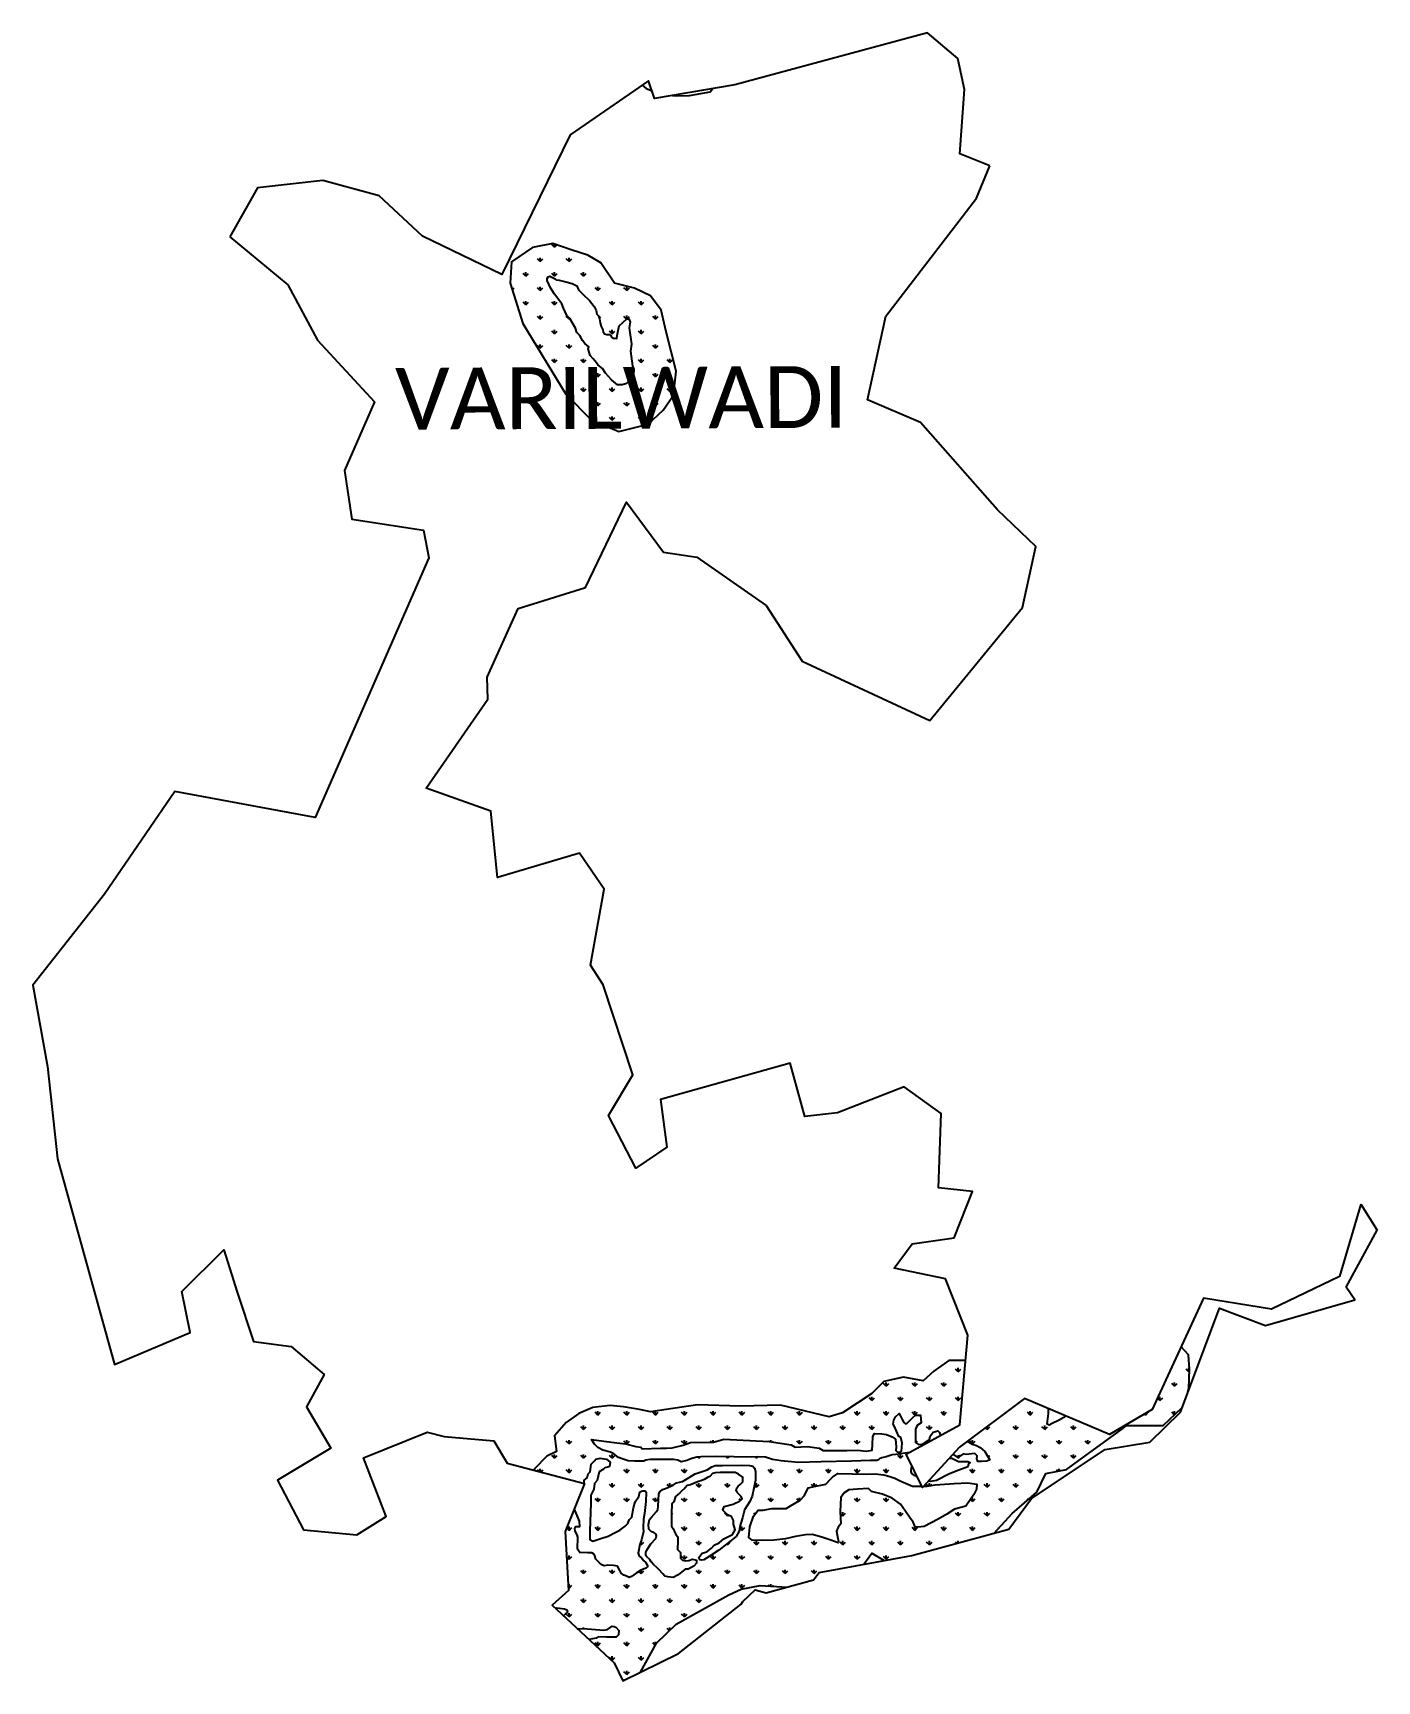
# Model space of a CAD drawing. Header units: metres. Extents: x 323483 to 325158, y 1833688 to 1835742.
import ezdxf

# ---------------------------------------------------------------- set-up
doc = ezdxf.new("R2010")
doc.units = ezdxf.units.M
for name, color, linetype in [('MANGROOVE BUFFER ZONE', 120, 'Continuous'), ('village', 3, 'Continuous'), ('VILLAGE NAME', 250, 'Continuous')]:
    doc.layers.add(name, color=color, linetype=linetype)

msp = doc.modelspace()

# ---------------------------------------------------------------- hatches: boundary and pattern name
at = {"layer": 'MANGROOVE BUFFER ZONE'}
h = msp.add_hatch(dxfattribs=at)
h.set_pattern_fill('GRASS', color=256)
h.paths.add_polyline_path([(324281.6, 1835290.1), (324284.8, 1835320.2), (324272.2, 1835369.3), (324266.1, 1835396.1), (324253, 1835414.1), (324233.1, 1835423.7), (324207.9, 1835429.9), (324191.1, 1835455.2), (324174.6, 1835464.6), (324155.4, 1835470.8), (324131.3, 1835479.2), (324105.8, 1835474.2), (324079.7, 1835456.3), (324077.8, 1835430), (324093.8, 1835379.4), (324147.3, 1835291.5), (324179, 1835259.5), (324213.6, 1835244.9), (324250.1, 1835254.1), (324268.7, 1835271.5)])
h.paths.add_polyline_path([(324221.9, 1835304.3), (324217.4, 1835303.2), (324211.6, 1835303.3), (324204.1, 1835309.3), (324196.7, 1835317.5), (324192.9, 1835323.4), (324187.3, 1835328), (324185.4, 1835330.5), (324181.6, 1835335.5), (324177.7, 1835339.9), (324175, 1835347.9), (324175.9, 1835350.3), (324170.9, 1835354.5), (324168.2, 1835358.5), (324164.6, 1835364.5), (324161.1, 1835368.4), (324159.4, 1835373.9), (324152.3, 1835386), (324148.4, 1835389.6), (324144.4, 1835398.7), (324142.4, 1835404), (324133.3, 1835416.3), (324128.4, 1835423.9), (324124.1, 1835433), (324124.1, 1835435.8), (324125.3, 1835437.7), (324127.5, 1835438.5), (324130, 1835437.2), (324134, 1835435.2), (324135.2, 1835434), (324139, 1835433.4), (324144, 1835432.3), (324147.3, 1835431.3), (324155.2, 1835429.2), (324161.2, 1835426.6), (324163.3, 1835421.5), (324169.1, 1835415.8), (324176.8, 1835408.3), (324182.7, 1835400.9), (324185.3, 1835395.8), (324186.1, 1835391.3), (324188, 1835389.2), (324189.2, 1835385.5), (324190.3, 1835380.3), (324191.2, 1835375.9), (324193.3, 1835371.7), (324193.8, 1835369.2), (324195.6, 1835366.5), (324198.6, 1835365.9), (324201.8, 1835366), (324203.1, 1835365), (324204.8, 1835362.2), (324205.8, 1835361.5), (324208.1, 1835361.1), (324210.8, 1835360.9), (324211.1, 1835362.3), (324212.2, 1835368.6), (324214, 1835376.7), (324218.4, 1835380.8), (324223.4, 1835385.3), (324225.7, 1835385.5), (324227.4, 1835381.5), (324226.4, 1835374.3), (324229.2, 1835353.8), (324227.8, 1835345), (324230.4, 1835326.4), (324232.1, 1835322.6), (324231.6, 1835315.5), (324230.3, 1835312.9), (324227.5, 1835308.9), (324225.3, 1835307.1)], flags=16)
h = msp.add_hatch(dxfattribs=at)
h.set_pattern_fill('GRASS', color=256)
h.paths.add_polyline_path([(324558.3, 1834017.5), (324562.6, 1834021.5), (324566.5, 1834014.3), (324568.6, 1834010.4), (324570.5, 1834008.9), (324572.7, 1834009.8), (324576.1, 1834012.9), (324579.4, 1834016.1), (324583.1, 1834019.5), (324589.3, 1834019.5), (324589.7, 1834014.4), (324590.1, 1834010), (324585.5, 1834007.2), (324584.2, 1834005.1), (324583, 1834002.2), (324583, 1833992.4), (324583.1, 1833985.5), (324586.7, 1833983.2), (324591.6, 1833983.6), (324596.5, 1833986.2), (324600.4, 1833989.1), (324601.2, 1833993.4), (324605, 1833998.2), (324610.9, 1834000.1), (324613, 1833998.1), (324614.4, 1833994.3), (324638.5, 1834007.7), (324645.5, 1834087.7), (324624.6, 1834087.8), (324605.9, 1834074.5), (324592.5, 1834062.5), (324568.2, 1834067.1), (324543.5, 1834061.7), (324528.5, 1834046.4), (324492.1, 1834022.6), (324475.7, 1834017.4), (324414.9, 1834031.9), (324364.9, 1834030.9), (324311.3, 1834032.3), (324253, 1834023.9), (324239.1, 1834026.6), (324219.3, 1834030.1), (324202.4, 1834031.5), (324181, 1834029), (324163.5, 1834021.6), (324147.8, 1834010.5), (324133.3, 1833993.7), (324135.9, 1833974.5), (324123.6, 1833968.6), (324108.2, 1833952.9), (324107.5, 1833951), (324170, 1833934.7), (324170.2, 1833938.5), (324173.9, 1833941.3), (324175.1, 1833946.6), (324177.7, 1833949.1), (324178.9, 1833958.7), (324183.4, 1833963.2), (324184.9, 1833964.9), (324190.1, 1833966.1), (324197.9, 1833964.7), (324202.7, 1833960.9), (324201.6, 1833955.8), (324199.8, 1833954.9), (324196.1, 1833954), (324194.1, 1833952.2), (324189, 1833949), (324186.2, 1833938.1), (324183.2, 1833934.4), (324182.3, 1833927.3), (324178.7, 1833919.8), (324178.7, 1833910), (324177.1, 1833875.3), (324177.4, 1833864.5), (324181.2, 1833862.8), (324191, 1833865.9), (324200, 1833868.8), (324208.9, 1833873.3), (324214.5, 1833876.2), (324221.3, 1833881.3), (324224.8, 1833884.5), (324226.3, 1833889), (324229.4, 1833892.5), (324231.7, 1833904.1), (324233.6, 1833911.4), (324238.3, 1833918.2), (324239.5, 1833924), (324242.9, 1833925.3), (324245.6, 1833925.4), (324246.8, 1833924.9), (324247.6, 1833923.5), (324247.1, 1833912), (324245.2, 1833897), (324244.1, 1833889.9), (324243.6, 1833879.4), (324244.3, 1833874.8), (324241.8, 1833864.1), (324239.4, 1833858.4), (324237.6, 1833847.5), (324238.6, 1833844.1), (324241.8, 1833841.9), (324244.6, 1833838.1), (324246.7, 1833836.5), (324249.2, 1833832.4), (324249.2, 1833830.7), (324248, 1833829.6), (324246.3, 1833828.4), (324240.8, 1833826.4), (324235.1, 1833822.6), (324229.2, 1833818.6), (324226.2, 1833817.5), (324222.8, 1833818.9), (324219.5, 1833820.1), (324216.1, 1833822.8), (324214.5, 1833826), (324211.9, 1833831.3), (324206.6, 1833832.4), (324199.5, 1833832.7), (324195.1, 1833831.8), (324192.2, 1833833.1), (324189.4, 1833835.8), (324186.7, 1833837.9), (324184.8, 1833840.1), (324183.6, 1833844.4), (324181.9, 1833847), (324179.9, 1833848), (324174.8, 1833847.9), (324164.9, 1833848.5), (324162, 1833852.8), (324162.2, 1833867.4), (324161.6, 1833870.6), (324158.8, 1833875.1), (324158.6, 1833878.4), (324159.9, 1833880.7), (324164.8, 1833880.8), (324164.4, 1833887.7), (324162.4, 1833892.6), (324158.3, 1833902.6), (324158, 1833903.2), (324146.6, 1833874.8), (324150.7, 1833801.3), (324130.2, 1833782.8), (324134, 1833779.2), (324136, 1833779.5), (324145.9, 1833778.3), (324148.5, 1833777), (324149.5, 1833774.2), (324147, 1833772), (324144.3, 1833769.6), (324161.7, 1833753.5), (324168.4, 1833753.7), (324179.4, 1833753), (324194.9, 1833751.7), (324199.4, 1833752.6), (324202.1, 1833754.6), (324205, 1833756.7), (324207.4, 1833756.3), (324209.7, 1833755.4), (324213.4, 1833751.4), (324212.8, 1833746.1), (324210.1, 1833743.1), (324197.9, 1833743.2), (324187.6, 1833743.4), (324185.3, 1833741.6), (324176.2, 1833740), (324207.4, 1833711), (324217.7, 1833689.4), (324222, 1833690.2), (324240.6, 1833699.4), (324260.2, 1833735.5), (324284.9, 1833759.3), (324350.4, 1833795.7), (324366, 1833802.6), (324389.7, 1833807.5), (324423.1, 1833805.5), (324456.1, 1833814.6), (324463, 1833823.5), (324518.6, 1833833.8), (324528.5, 1833847.6), (324544.1, 1833838.5), (324578.7, 1833844.9), (324681.1, 1833872.6), (324703.6, 1833897), (324734.3, 1833923.8), (324745.4, 1833947.1), (324771.1, 1833952), (324841.4, 1834003), (324845.9, 1834006.5), (324891.8, 1834006.6), (324915.2, 1834029.1), (324922.6, 1834048.8), (324923.8, 1834052.8), (324924.5, 1834077), (324923.2, 1834094.6), (324914.1, 1834104.7), (324878.1, 1834026.6), (324825, 1833995.3), (324770.8, 1834018.3), (324761.4, 1834012.9), (324753.4, 1834009.3), (324749.8, 1834007.3), (324747, 1834008.5), (324748.9, 1834021.7), (324748.8, 1834027.5), (324718.8, 1834040.2), (324647.4, 1833986.9), (324649.5, 1833985.8), (324653.5, 1833983.6), (324658.9, 1833981.8), (324663.7, 1833979.2), (324669.5, 1833974.2), (324672.5, 1833969.3), (324675.7, 1833963.9), (324671.8, 1833962.1), (324665.3, 1833962), (324660.6, 1833962), (324659.4, 1833965), (324659.9, 1833969.1), (324657.2, 1833972), (324653.1, 1833971.5), (324646.4, 1833970.7), (324642.3, 1833971.2), (324640.1, 1833969.3), (324634.1, 1833968), (324629.9, 1833971.1), (324625.3, 1833966), (324628.5, 1833965.8), (324632.6, 1833964.1), (324636.8, 1833961.9), (324648.2, 1833961.7), (324651, 1833960.6), (324649.2, 1833958.8), (324648.2, 1833955.2), (324644.8, 1833954.1), (324633.9, 1833949.9), (324624.6, 1833945.9), (324609.3, 1833938.2), (324601.8, 1833936.9), (324599, 1833937.3), (324593.5, 1833931.3), (324597.5, 1833931.3), (324607.4, 1833932.6), (324631.2, 1833934.4), (324648.2, 1833935.1), (324659.6, 1833933.5), (324659.1, 1833927.4), (324655.8, 1833920.6), (324645.8, 1833906.1), (324631.6, 1833902.3), (324622.2, 1833896.4), (324611.4, 1833890.2), (324593.7, 1833880.9), (324586, 1833880), (324582.8, 1833880.4), (324580.2, 1833886.2), (324575.8, 1833892.4), (324570.3, 1833900.2), (324564.4, 1833908.8), (324553.8, 1833916.3), (324541.8, 1833921.3), (324528.2, 1833924.5), (324524.7, 1833928.2), (324511, 1833927.2), (324500.1, 1833926.4), (324494.2, 1833922.7), (324490.2, 1833917), (324489.3, 1833899.7), (324489.9, 1833884.1), (324486.9, 1833880), (324484.8, 1833875.1), (324486.4, 1833865.9), (324487, 1833862.4), (324486.9, 1833860.4), (324477.6, 1833863.9), (324467.5, 1833867), (324454.7, 1833870.8), (324445.8, 1833870.4), (324433.4, 1833868.4), (324420.9, 1833865.5), (324406.7, 1833864), (324392.5, 1833863.3), (324379.4, 1833863.7), (324375.2, 1833867.2), (324376.7, 1833880.4), (324381.2, 1833893.8), (324387.1, 1833901.1), (324393.1, 1833901.3), (324404.2, 1833903.3), (324422.1, 1833903.3), (324427.3, 1833906.5), (324439.4, 1833913.8), (324444.7, 1833919.4), (324449.4, 1833929), (324459, 1833931), (324471.2, 1833933.6), (324477.2, 1833939.7), (324479.5, 1833942.3), (324486.2, 1833947), (324521.9, 1833946.1), (324532.9, 1833946.4), (324543.5, 1833945.2), (324549.7, 1833943.6), (324557.4, 1833940.9), (324564.9, 1833937.2), (324579.2, 1833931.3), (324591.2, 1833931.3), (324585.8, 1833942.1), (324585.6, 1833942.3), (324582, 1833944.4), (324578.3, 1833946.7), (324577.8, 1833949.5), (324578, 1833954.7), (324579.5, 1833954.9), (324571.6, 1833970.8), (324575.5, 1833972.9), (324558.4, 1833970.4), (324554.2, 1833970.1), (324546.7, 1833967.8), (324541.2, 1833966.4), (324540.1, 1833966), (324538.7, 1833965.5), (324536.8, 1833964.1), (324534.3, 1833962.9), (324526.5, 1833963.1), (324503.2, 1833962.4), (324465.6, 1833961.3), (324436.8, 1833960.5), (324415.6, 1833962.7), (324404.7, 1833964.2), (324396.1, 1833967.2), (324386.4, 1833967.8), (324378.5, 1833967.4), (324335.2, 1833967.9), (324315.7, 1833967.6), (324310.6, 1833967.1), (324304.4, 1833965.6), (324298.1, 1833963.1), (324291.1, 1833961.6), (324287.1, 1833963.5), (324281.7, 1833964.5), (324272.6, 1833964.5), (324252.6, 1833964.4), (324246.9, 1833963.4), (324244.4, 1833962.2), (324233.4, 1833962.2), (324225, 1833962.5), (324218.9, 1833964.7), (324212.9, 1833966.7), (324207.1, 1833971.3), (324202.9, 1833973.3), (324193.3, 1833975.8), (324187.4, 1833979.1), (324183.2, 1833983.4), (324179.5, 1833989.2), (324188.3, 1833988.1), (324207.4, 1833985.5), (324221.6, 1833983.7), (324234.6, 1833980.5), (324240.9, 1833979.7), (324242.4, 1833977.5), (324265.4, 1833978.5), (324272.8, 1833978.6), (324279.7, 1833978.7), (324293.5, 1833982.4), (324302.7, 1833985.7), (324331.2, 1833985.8), (324344.3, 1833989.7), (324400.7, 1833986.8), (324428.1, 1833982.8), (324433.2, 1833979.5), (324448.7, 1833980.6), (324463, 1833978.4), (324468.1, 1833975.7), (324497.5, 1833975.7), (324511, 1833976.1), (324521.8, 1833974.8), (324529.2, 1833976), (324529.5, 1833982.9), (324530, 1833993.1), (324531.8, 1833996.6), (324541.1, 1833996.3), (324546.8, 1833995.3), (324553.9, 1833992.4), (324558.2, 1833989.8), (324558.9, 1833980.3), (324558.7, 1833975.4), (324560.4, 1833973.7), (324563.8, 1833973.6), (324565.6, 1833974.7), (324566.5, 1833984.5), (324564.8, 1833991.7), (324562.2, 1833993), (324559.4, 1833999.5), (324557.2, 1834004.8), (324555.3, 1834008.3), (324555.9, 1834013.2)])
h.paths.add_polyline_path([(324285.4, 1833935.3), (324292.7, 1833937), (324297, 1833939.5), (324308.7, 1833946.5), (324318.4, 1833949.8), (324323.6, 1833951.6), (324329.3, 1833955.3), (324333.4, 1833956.9), (324342.4, 1833956.7), (324365.9, 1833957.4), (324376.3, 1833957), (324380.2, 1833955.9), (324382.4, 1833953.7), (324383.8, 1833949.2), (324383.5, 1833938.7), (324379.4, 1833918.7), (324376.5, 1833912.1), (324370, 1833901.5), (324367.3, 1833891.7), (324364.3, 1833880.8), (324363.4, 1833875), (324359.5, 1833868.5), (324338.2, 1833851.3), (324325.8, 1833843.6), (324319.3, 1833839.5), (324317, 1833839), (324314.4, 1833839.4), (324313.4, 1833840.6), (324313, 1833842.4), (324317.3, 1833847.5), (324323, 1833849.2), (324328.8, 1833853.9), (324332.1, 1833857.8), (324338.5, 1833860.7), (324344.3, 1833865.5), (324355.1, 1833871.1), (324358.2, 1833876.6), (324356.1, 1833883.7), (324356.1, 1833888.2), (324353.9, 1833893.4), (324349.5, 1833894.8), (324346.4, 1833897.9), (324342.9, 1833901.4), (324344.7, 1833905.9), (324355.7, 1833908.6), (324359, 1833910.5), (324363.2, 1833912.1), (324364.9, 1833913.4), (324367.2, 1833915.2), (324365.9, 1833918.1), (324363.9, 1833920.4), (324361.1, 1833922.7), (324359.7, 1833925.4), (324360.3, 1833929.1), (324361.9, 1833931.1), (324364.5, 1833933.1), (324367.8, 1833936.4), (324368.1, 1833942.5), (324362.7, 1833946.1), (324358.5, 1833948.1), (324339.7, 1833948.1), (324333.4, 1833947.8), (324330.2, 1833946.7), (324326.8, 1833943.3), (324324, 1833941.8), (324319.6, 1833939.3), (324316.8, 1833938), (324311.6, 1833936.5), (324302.6, 1833932.9), (324298.6, 1833931.9), (324295.5, 1833928.7), (324291.5, 1833924.8), (324289.4, 1833923), (324286.2, 1833920.1), (324284, 1833918.4), (324282, 1833911.8), (324280.8, 1833910.3), (324279.4, 1833908.5), (324279, 1833897.3), (324279.1, 1833881.3), (324281.7, 1833877.7), (324282.7, 1833874.4), (324284.6, 1833870.8), (324286.8, 1833868), (324286.9, 1833863.1), (324286.6, 1833852.2), (324289.2, 1833849.6), (324290.1, 1833848.4), (324290.4, 1833841.6), (324292.9, 1833838.9), (324296.1, 1833838.1), (324300.6, 1833838.7), (324305.4, 1833840), (324310.1, 1833838.9), (324310.3, 1833835.3), (324306.9, 1833831.4), (324299.7, 1833827.7), (324296, 1833827.8), (324287.4, 1833820.8), (324280.9, 1833817.5), (324274.4, 1833818.1), (324270.9, 1833818.9), (324268.1, 1833822), (324263.3, 1833827.5), (324261.2, 1833829.5), (324256.6, 1833833.5), (324253.8, 1833837), (324252, 1833839.8), (324248.1, 1833843.1), (324247.1, 1833844.9), (324247, 1833848.5), (324248.7, 1833852.2), (324253.4, 1833859.2), (324259.4, 1833866.1), (324260.2, 1833869.1), (324259.6, 1833871.8), (324256.9, 1833873.4), (324254, 1833874.4), (324250.8, 1833877.4), (324250.5, 1833883.2), (324251.5, 1833889.7), (324254.1, 1833892.6), (324260.2, 1833899.5), (324262.2, 1833902.2), (324262.5, 1833906.3), (324263.1, 1833921.6), (324264.8, 1833924.3), (324267.8, 1833927), (324271.4, 1833928.4), (324280.9, 1833932.3)], flags=16)

# ---------------------------------------------------------------- linework, layer by layer
at = {"color": 3}
msp.add_lwpolyline([(325138, 1834282.5), (325158.2, 1834250)], dxfattribs=at)
at = {"layer": 'MANGROOVE BUFFER ZONE', "color": 3}
for points in [[(324242.4, 1835676.3), (324247.3, 1835672.5), (324254.8, 1835669.3)], [(324280.3, 1835663.7), (324285.6, 1835663), (324301.4, 1835663.7), (324327.2, 1835668.3), (324330, 1835672.1)]]:
    msp.add_lwpolyline(points, dxfattribs=at)
at = {"layer": 'MANGROOVE BUFFER ZONE'}
for points in [[(324284.8, 1835320.2), (324272.2, 1835369.3), (324266.1, 1835396.1), (324253, 1835414.1), (324233.1, 1835423.7), (324207.9, 1835429.9), (324191.1, 1835455.2), (324174.6, 1835464.6), (324155.4, 1835470.8), (324131.3, 1835479.2), (324105.8, 1835474.2), (324079.7, 1835456.3), (324077.8, 1835430), (324093.8, 1835379.4), (324147.3, 1835291.5), (324179, 1835259.5), (324213.6, 1835244.9), (324250.1, 1835254.1), (324268.7, 1835271.5), (324281.6, 1835290.1)], [(324187.3, 1835328), (324185.4, 1835330.5), (324181.6, 1835335.5), (324177.7, 1835339.9), (324175, 1835347.9), (324175.9, 1835350.3), (324170.9, 1835354.5), (324168.2, 1835358.5), (324164.6, 1835364.5), (324161.1, 1835368.4), (324159.4, 1835373.9), (324152.3, 1835386), (324148.4, 1835389.6), (324144.4, 1835398.7), (324142.4, 1835404), (324133.3, 1835416.3), (324128.4, 1835423.9), (324124.1, 1835433), (324124.1, 1835435.8), (324125.3, 1835437.7), (324127.5, 1835438.5), (324130, 1835437.2), (324134, 1835435.2), (324135.2, 1835434), (324139, 1835433.4), (324144, 1835432.3), (324147.3, 1835431.3), (324155.2, 1835429.2), (324161.2, 1835426.6), (324163.3, 1835421.5), (324169.1, 1835415.8), (324176.8, 1835408.3), (324182.7, 1835400.9), (324185.3, 1835395.8), (324186.1, 1835391.3), (324188, 1835389.2), (324189.2, 1835385.5), (324190.3, 1835380.3), (324191.2, 1835375.9), (324193.3, 1835371.7), (324193.8, 1835369.2), (324195.6, 1835366.5), (324198.6, 1835365.9), (324201.8, 1835366), (324203.1, 1835365), (324204.8, 1835362.2), (324205.8, 1835361.5), (324208.1, 1835361.1), (324210.8, 1835360.9), (324211.1, 1835362.3), (324212.2, 1835368.6), (324214, 1835376.7), (324218.4, 1835380.8), (324223.4, 1835385.3), (324225.7, 1835385.5), (324227.4, 1835381.5), (324226.4, 1835374.3), (324229.2, 1835353.8), (324227.8, 1835345), (324230.4, 1835326.4), (324232.1, 1835322.6), (324231.6, 1835315.5), (324230.3, 1835312.9), (324227.5, 1835308.9), (324225.3, 1835307.1), (324221.9, 1835304.3), (324217.4, 1835303.2), (324211.6, 1835303.3), (324204.1, 1835309.3), (324196.7, 1835317.5), (324192.9, 1835323.4)], [(324247.1, 1833844.9), (324247, 1833848.5), (324248.7, 1833852.2), (324253.4, 1833859.2), (324259.4, 1833866.1), (324260.2, 1833869.1), (324259.6, 1833871.8), (324256.9, 1833873.4), (324254, 1833874.4), (324250.8, 1833877.4), (324250.5, 1833883.2), (324251.5, 1833889.7), (324254.1, 1833892.6), (324260.2, 1833899.5), (324262.2, 1833902.2), (324262.5, 1833906.3), (324263.1, 1833921.6), (324264.8, 1833924.3), (324267.8, 1833927), (324271.4, 1833928.4), (324280.9, 1833932.3), (324285.4, 1833935.3), (324292.7, 1833937), (324297, 1833939.5), (324308.7, 1833946.5), (324318.4, 1833949.8), (324323.6, 1833951.6), (324329.3, 1833955.3), (324333.4, 1833956.9), (324342.4, 1833956.7), (324365.9, 1833957.4), (324376.3, 1833957), (324380.2, 1833955.9), (324382.4, 1833953.7), (324383.8, 1833949.2), (324383.5, 1833938.7), (324379.4, 1833918.7), (324376.5, 1833912.1), (324370, 1833901.5), (324367.3, 1833891.7), (324364.3, 1833880.8), (324363.4, 1833875), (324359.5, 1833868.5), (324338.2, 1833851.3), (324325.8, 1833843.6), (324319.3, 1833839.5), (324317, 1833839), (324314.4, 1833839.4), (324313.4, 1833840.6), (324313, 1833842.4), (324317.3, 1833847.5), (324323, 1833849.2), (324328.8, 1833853.9), (324332.1, 1833857.8), (324338.5, 1833860.7), (324344.3, 1833865.5), (324355.1, 1833871.1), (324358.2, 1833876.6), (324356.1, 1833883.7), (324356.1, 1833888.2), (324353.9, 1833893.4), (324349.5, 1833894.8), (324346.4, 1833897.9), (324342.9, 1833901.4), (324344.7, 1833905.9), (324355.7, 1833908.6), (324359, 1833910.5), (324363.2, 1833912.1), (324364.9, 1833913.4), (324367.2, 1833915.2), (324365.9, 1833918.1), (324363.9, 1833920.4), (324361.1, 1833922.7), (324359.7, 1833925.4), (324360.3, 1833929.1), (324361.9, 1833931.1), (324364.5, 1833933.1), (324367.8, 1833936.4), (324368.1, 1833942.5), (324362.7, 1833946.1), (324358.5, 1833948.1), (324339.7, 1833948.1), (324333.4, 1833947.8), (324330.2, 1833946.7), (324326.8, 1833943.3), (324324, 1833941.8), (324319.6, 1833939.3), (324316.8, 1833938), (324311.6, 1833936.5), (324302.6, 1833932.9), (324298.6, 1833931.9), (324295.5, 1833928.7), (324291.5, 1833924.8), (324289.4, 1833923), (324286.2, 1833920.1), (324284, 1833918.4), (324282, 1833911.8), (324280.8, 1833910.3), (324279.4, 1833908.5), (324279, 1833897.3), (324279.1, 1833881.3), (324281.7, 1833877.7), (324282.7, 1833874.4), (324284.6, 1833870.8), (324286.8, 1833868), (324286.9, 1833863.1), (324286.6, 1833852.2), (324289.2, 1833849.6), (324290.1, 1833848.4), (324290.4, 1833841.6), (324292.9, 1833838.9), (324296.1, 1833838.1), (324300.6, 1833838.7), (324305.4, 1833840), (324310.1, 1833838.9), (324310.3, 1833835.3), (324306.9, 1833831.4), (324299.7, 1833827.7), (324296, 1833827.8), (324287.4, 1833820.8), (324280.9, 1833817.5), (324274.4, 1833818.1), (324270.9, 1833818.9), (324268.1, 1833822), (324263.3, 1833827.5), (324261.2, 1833829.5), (324256.6, 1833833.5), (324253.8, 1833837), (324252, 1833839.8), (324248.1, 1833843.1)]]:
    msp.add_lwpolyline(points, close=True, dxfattribs=at)
for points in [[(324922.6, 1834048.8), (324923.8, 1834052.8), (324924.5, 1834077), (324923.2, 1834094.6), (324914.1, 1834104.7)], [(324645.5, 1834087.7), (324624.6, 1834087.8), (324605.9, 1834074.5), (324592.5, 1834062.5), (324568.2, 1834067.1), (324543.5, 1834061.7), (324528.5, 1834046.4), (324492.1, 1834022.6), (324475.7, 1834017.4), (324414.9, 1834031.9), (324364.9, 1834030.9), (324311.3, 1834032.3), (324253, 1834023.9), (324239.1, 1834026.6), (324219.3, 1834030.1), (324202.4, 1834031.5), (324181, 1834029), (324163.5, 1834021.6), (324147.8, 1834010.5), (324133.3, 1833993.7), (324135.9, 1833974.5), (324123.6, 1833968.6), (324108.2, 1833952.9), (324107.5, 1833951)], [(324575.5, 1833972.9), (324558.4, 1833970.4), (324554.2, 1833970.1), (324546.7, 1833967.8), (324541.2, 1833966.4), (324540.1, 1833966), (324538.7, 1833965.5), (324536.8, 1833964.1), (324534.3, 1833962.9), (324526.5, 1833963.1), (324503.2, 1833962.4), (324465.6, 1833961.3), (324436.8, 1833960.5), (324415.6, 1833962.7), (324404.7, 1833964.2), (324396.1, 1833967.2), (324386.4, 1833967.8), (324378.5, 1833967.4), (324335.2, 1833967.9), (324315.7, 1833967.6), (324310.6, 1833967.1), (324304.4, 1833965.6), (324298.1, 1833963.1), (324291.1, 1833961.6), (324287.1, 1833963.5), (324281.7, 1833964.5), (324272.6, 1833964.5), (324252.6, 1833964.4), (324246.9, 1833963.4), (324244.4, 1833962.2), (324233.4, 1833962.2), (324225, 1833962.5), (324218.9, 1833964.7), (324212.9, 1833966.7), (324207.1, 1833971.3), (324202.9, 1833973.3), (324193.3, 1833975.8), (324187.4, 1833979.1), (324183.2, 1833983.4), (324179.5, 1833989.2), (324188.3, 1833988.1), (324207.4, 1833985.5), (324221.6, 1833983.7), (324234.6, 1833980.5), (324240.9, 1833979.7), (324242.4, 1833977.5), (324265.4, 1833978.5), (324272.8, 1833978.6), (324279.7, 1833978.7), (324293.5, 1833982.4), (324302.7, 1833985.7), (324331.2, 1833985.8), (324344.3, 1833989.7), (324400.7, 1833986.8), (324428.1, 1833982.8), (324433.2, 1833979.5), (324448.7, 1833980.6), (324463, 1833978.4), (324468.1, 1833975.7), (324497.5, 1833975.7), (324511, 1833976.1), (324521.8, 1833974.8), (324529.2, 1833976), (324529.5, 1833982.9), (324530, 1833993.1), (324531.8, 1833996.6), (324541.1, 1833996.3), (324546.8, 1833995.3), (324553.9, 1833992.4), (324558.2, 1833989.8), (324558.9, 1833980.3), (324558.7, 1833975.4), (324560.4, 1833973.7), (324563.8, 1833973.6), (324565.6, 1833974.7), (324566.5, 1833984.5), (324564.8, 1833991.7), (324562.2, 1833993), (324559.4, 1833999.5), (324557.2, 1834004.8), (324555.3, 1834008.3), (324555.9, 1834013.2), (324558.3, 1834017.5), (324562.6, 1834021.5), (324566.5, 1834014.3), (324568.6, 1834010.4), (324570.5, 1834008.9), (324572.7, 1834009.8), (324576.1, 1834012.9), (324579.4, 1834016.1), (324583.1, 1834019.5), (324589.3, 1834019.5), (324589.7, 1834014.4), (324590.1, 1834010), (324585.5, 1834007.2), (324584.2, 1834005.1), (324583, 1834002.2), (324583, 1833992.4), (324583.1, 1833985.5), (324586.7, 1833983.2), (324591.6, 1833983.6), (324596.5, 1833986.2), (324600.4, 1833989.1), (324601.2, 1833993.4), (324605, 1833998.2), (324610.9, 1834000.1), (324613, 1833998.1), (324614.4, 1833994.3)], [(324681.1, 1833872.6), (324703.6, 1833897), (324734.3, 1833923.8), (324745.4, 1833947.1), (324771.1, 1833952), (324841.4, 1834003), (324845.9, 1834006.5), (324891.8, 1834006.6), (324915.2, 1834029.1)], [(324770.8, 1834018.3), (324761.4, 1834012.9), (324753.4, 1834009.3), (324749.8, 1834007.3), (324747, 1834008.5), (324748.9, 1834021.7), (324748.8, 1834027.5)], [(324647.4, 1833986.9), (324649.5, 1833985.8), (324653.5, 1833983.6), (324658.9, 1833981.8), (324663.7, 1833979.2), (324669.5, 1833974.2), (324672.5, 1833969.3), (324675.7, 1833963.9), (324671.8, 1833962.1), (324665.3, 1833962), (324660.6, 1833962), (324659.4, 1833965), (324659.9, 1833969.1), (324657.2, 1833972), (324653.1, 1833971.5), (324646.4, 1833970.7), (324642.3, 1833971.2), (324640.1, 1833969.3), (324634.1, 1833968), (324629.9, 1833971.1)], [(324170, 1833934.7), (324170.2, 1833938.5), (324173.9, 1833941.3), (324175.1, 1833946.6), (324177.7, 1833949.1), (324178.9, 1833958.7), (324183.4, 1833963.2), (324184.9, 1833964.9), (324190.1, 1833966.1), (324197.9, 1833964.7), (324202.7, 1833960.9), (324201.6, 1833955.8), (324199.8, 1833954.9), (324196.1, 1833954), (324194.1, 1833952.2), (324189, 1833949), (324186.2, 1833938.1), (324183.2, 1833934.4), (324182.3, 1833927.3), (324178.7, 1833919.8), (324178.7, 1833910), (324177.1, 1833875.3), (324177.4, 1833864.5), (324181.2, 1833862.8), (324191, 1833865.9), (324200, 1833868.8), (324208.9, 1833873.3), (324214.5, 1833876.2), (324221.3, 1833881.3), (324224.8, 1833884.5), (324226.3, 1833889), (324229.4, 1833892.5), (324231.7, 1833904.1), (324233.6, 1833911.4), (324238.3, 1833918.2), (324239.5, 1833924), (324242.9, 1833925.3), (324245.6, 1833925.4), (324246.8, 1833924.9), (324247.6, 1833923.5), (324247.1, 1833912), (324245.2, 1833897), (324244.1, 1833889.9), (324243.6, 1833879.4), (324244.3, 1833874.8), (324241.8, 1833864.1), (324239.4, 1833858.4), (324237.6, 1833847.5), (324238.6, 1833844.1), (324241.8, 1833841.9), (324244.6, 1833838.1), (324246.7, 1833836.5), (324249.2, 1833832.4), (324249.2, 1833830.7), (324248, 1833829.6), (324246.3, 1833828.4), (324240.8, 1833826.4), (324235.1, 1833822.6), (324229.2, 1833818.6), (324226.2, 1833817.5), (324222.8, 1833818.9), (324219.5, 1833820.1), (324216.1, 1833822.8), (324214.5, 1833826), (324211.9, 1833831.3), (324206.6, 1833832.4), (324199.5, 1833832.7), (324195.1, 1833831.8), (324192.2, 1833833.1), (324189.4, 1833835.8), (324186.7, 1833837.9), (324184.8, 1833840.1), (324183.6, 1833844.4), (324181.9, 1833847), (324179.9, 1833848), (324174.8, 1833847.9), (324164.9, 1833848.5), (324162, 1833852.8), (324162.2, 1833867.4), (324161.6, 1833870.6), (324158.8, 1833875.1), (324158.6, 1833878.4), (324159.9, 1833880.7), (324164.8, 1833880.8), (324164.4, 1833887.7), (324162.4, 1833892.6), (324158.3, 1833902.6), (324158, 1833903.2)], [(324585.8, 1833942.1), (324585.6, 1833942.3), (324582, 1833944.4), (324578.3, 1833946.7), (324577.8, 1833949.5), (324578, 1833954.7), (324579.5, 1833954.9)], [(324625.3, 1833966), (324628.5, 1833965.8), (324632.6, 1833964.1), (324636.8, 1833961.9), (324648.2, 1833961.7), (324651, 1833960.6), (324649.2, 1833958.8), (324648.2, 1833955.2), (324644.8, 1833954.1), (324633.9, 1833949.9), (324624.6, 1833945.9), (324609.3, 1833938.2), (324601.8, 1833936.9), (324599, 1833937.3)], [(324593.5, 1833931.3), (324597.5, 1833931.3), (324607.4, 1833932.6), (324631.2, 1833934.4), (324648.2, 1833935.1), (324659.6, 1833933.5), (324659.1, 1833927.4), (324655.8, 1833920.6), (324645.8, 1833906.1), (324631.6, 1833902.3), (324622.2, 1833896.4), (324611.4, 1833890.2), (324593.7, 1833880.9), (324586, 1833880), (324582.8, 1833880.4), (324580.2, 1833886.2), (324575.8, 1833892.4), (324570.3, 1833900.2), (324564.4, 1833908.8), (324553.8, 1833916.3), (324541.8, 1833921.3), (324528.2, 1833924.5), (324524.7, 1833928.2), (324511, 1833927.2), (324500.1, 1833926.4), (324494.2, 1833922.7), (324490.2, 1833917), (324489.3, 1833899.7), (324489.9, 1833884.1), (324486.9, 1833880), (324484.8, 1833875.1), (324486.4, 1833865.9), (324487, 1833862.4), (324486.9, 1833860.4), (324477.6, 1833863.9), (324467.5, 1833867), (324454.7, 1833870.8), (324445.8, 1833870.4), (324433.4, 1833868.4), (324420.9, 1833865.5), (324406.7, 1833864), (324392.5, 1833863.3), (324379.4, 1833863.7), (324375.2, 1833867.2), (324376.7, 1833880.4), (324381.2, 1833893.8), (324387.1, 1833901.1), (324393.1, 1833901.3), (324404.2, 1833903.3), (324422.1, 1833903.3), (324427.3, 1833906.5), (324439.4, 1833913.8), (324444.7, 1833919.4), (324449.4, 1833929), (324459, 1833931), (324471.2, 1833933.6), (324477.2, 1833939.7), (324479.5, 1833942.3), (324486.2, 1833947), (324521.9, 1833946.1), (324532.9, 1833946.4), (324543.5, 1833945.2), (324549.7, 1833943.6), (324557.4, 1833940.9), (324564.9, 1833937.2), (324579.2, 1833931.3), (324591.2, 1833931.3)], [(324518.6, 1833833.8), (324528.5, 1833847.6), (324544.1, 1833838.5)], [(324240.6, 1833699.4), (324260.2, 1833735.5), (324284.9, 1833759.3), (324350.4, 1833795.7), (324366, 1833802.6), (324389.7, 1833807.5), (324423.1, 1833805.5)], [(324134, 1833779.2), (324136, 1833779.5), (324145.9, 1833778.3), (324148.5, 1833777), (324149.5, 1833774.2), (324147, 1833772), (324144.3, 1833769.6)], [(324161.5, 1833753.5), (324168.4, 1833753.7), (324179.4, 1833753), (324194.9, 1833751.7), (324199.4, 1833752.6), (324202.1, 1833754.6), (324205, 1833756.7), (324207.4, 1833756.3), (324209.7, 1833755.4), (324213.4, 1833751.4), (324212.8, 1833746.1), (324210.1, 1833743.1), (324197.9, 1833743.2), (324187.6, 1833743.4), (324185.3, 1833741.6), (324176.2, 1833740)], [(324217.7, 1833689.4), (324222, 1833690.2)]]:
    msp.add_lwpolyline(points, dxfattribs=at)
at = {"layer": 'village', "color": 3}
for points in [[(324675.6, 1835575.8, 0), (324638.5, 1835590.9, 0), (324644.1, 1835671.2, 0), (324636, 1835709.6, 0), (324598, 1835741.5, 0), (324358, 1835676.8, 0), (324258, 1835660, 0), (324250.4, 1835681.8, 0), (324152.7, 1835614.5, 0), (324067.6, 1835440.5, 0), (323968.6, 1835488.3, 0), (323914.6, 1835538.6, 0), (323844.7, 1835557.7, 0), (323763.1, 1835548.7, 0), (323728.8, 1835487.5, 0)], [(325138, 1834282.5, 0), (325111.3, 1834192.3, 0), (325026.8, 1834151.7, 0), (324941.9, 1834165.3, 0), (324878.1, 1834026.6, 0), (324825, 1833995.3, 0), (324718.8, 1834040.2, 0), (324637.9, 1833979.8, 0), (324592, 1833929.6, 0), (324571.6, 1833970.8, 0), (324638.5, 1834007.7, 0), (324648.2, 1834119.1, 0), (324620.6, 1834189.6, 0), (324556.3, 1834202.8, 0), (324578.8, 1834233.1, 0), (324631.2, 1834240.6, 0), (324653.9, 1834298.2, 0), (324611.8, 1834302.7, 0), (324615.1, 1834395.5, 0), (324569.1, 1834428.7, 0), (324485.9, 1834396.1, 0), (324445.2, 1834391.5, 0), (324426.8, 1834458.1, 0), (324265.4, 1834412.8, 0), (324273.1, 1834353.4, 0), (324234.6, 1834327.4, 0), (324200.6, 1834393.1, 0), (324230.9, 1834443.4, 0), (324193.8, 1834555.7, 0), (324178.2, 1834580.1, 0), (324195, 1834674.7, 0), (324164.5, 1834719.6, 0), (324062.2, 1834689.6, 0), (324053.9, 1834772.2, 0), (323973.3, 1834800.6, 0), (324050.2, 1834911.7, 0), (324049.4, 1834938.9, 0), (324087.9, 1835024.4, 0), (324171.9, 1835050.7, 0), (324223.1, 1835157, 0), (324268.9, 1835094.9, 0), (324310.5, 1835088.6, 0), (324397, 1835028.4, 0), (324441.8, 1834958.7, 0), (324601.1, 1834885, 0), (324716.6, 1835025.9, 0), (324733.2, 1835101.8, 0), (324685.1, 1835147.3, 0), (324589.1, 1835256.2, 0), (324523.2, 1835284.6, 0), (324546.2, 1835388.5, 0), (324659.1, 1835535.8, 0), (324675.6, 1835575.8, 0)], [(323728.8, 1835487.5, 0), (323801.1, 1835427.8, 0), (323838, 1835358.7, 0), (323908.8, 1835282, 0), (323871.6, 1835196.5, 0), (323880.7, 1835135.6, 0), (323970.2, 1835122.1, 0), (323976.5, 1835087.7, 0), (323835.2, 1834764, 0), (323660, 1834796.7, 0), (323572.4, 1834668.7, 0), (323483.3, 1834555.4, 0), (323501.5, 1834453.8, 0), (323513.9, 1834338.9, 0), (323585, 1834082.8, 0), (323679.3, 1834122.5, 0), (323668.7, 1834173.7, 0), (323721.1, 1834225.4, 0), (323737.6, 1834173, 0), (323758.1, 1834111.2, 0), (323805.1, 1834105.3, 0), (323846.3, 1834070.3, 0), (323824.2, 1834029.8, 0), (323854.4, 1833978.5, 0), (323788.2, 1833938.4, 0), (323820.5, 1833876.9, 0), (323887, 1833870.3, 0), (323923.4, 1833893.4, 0), (323895.3, 1833966.5, 0), (323974.6, 1833998.3, 0), (323995.8, 1833993, 0), (324057.6, 1833987.7, 0), (324074.1, 1833959.6, 0), (324170.6, 1833934.5, 0), (324146.6, 1833874.8, 0), (324150.7, 1833801.3, 0), (324130.2, 1833782.8, 0), (324207.4, 1833711, 0), (324218.2, 1833688.4, 0), (324287.6, 1833722.6, 0), (324365.9, 1833784, 0)], [(324365.9, 1833784, 0), (324367.8, 1833787.4, 0), (324383.1, 1833802, 0), (324397.1, 1833798.4, 0), (324456.1, 1833814.6, 0), (324463, 1833823.5, 0), (324578.7, 1833844.9, 0), (324699.3, 1833877.5, 0), (324727.5, 1833915.8, 0), (324819.6, 1833976.9, 0), (324875, 1833985.8, 0), (324913.1, 1834023.5, 0), (324961.8, 1834152.7, 0), (325019.4, 1834131.1, 0), (325130.7, 1834163.4, 0), (325119.7, 1834179.1, 0), (325158.2, 1834250, 0)]]:
    msp.add_polyline3d(points, dxfattribs=at)

# ---------------------------------------------------------------- texts
at = {"layer": 'VILLAGE NAME', "insert": (323934.4, 1835324.3), "char_height": 77.016, "attachment_point": 1, "rotation": 0.2435}
msp.add_mtext_dynamic_manual_height_columns('{\\fCalibri|b0|i0|c0|p34;VARILWADI}', width=707.379, gutter_width=385.1, heights=[0], dxfattribs=at)

doc.saveas('drawing.dxf')
